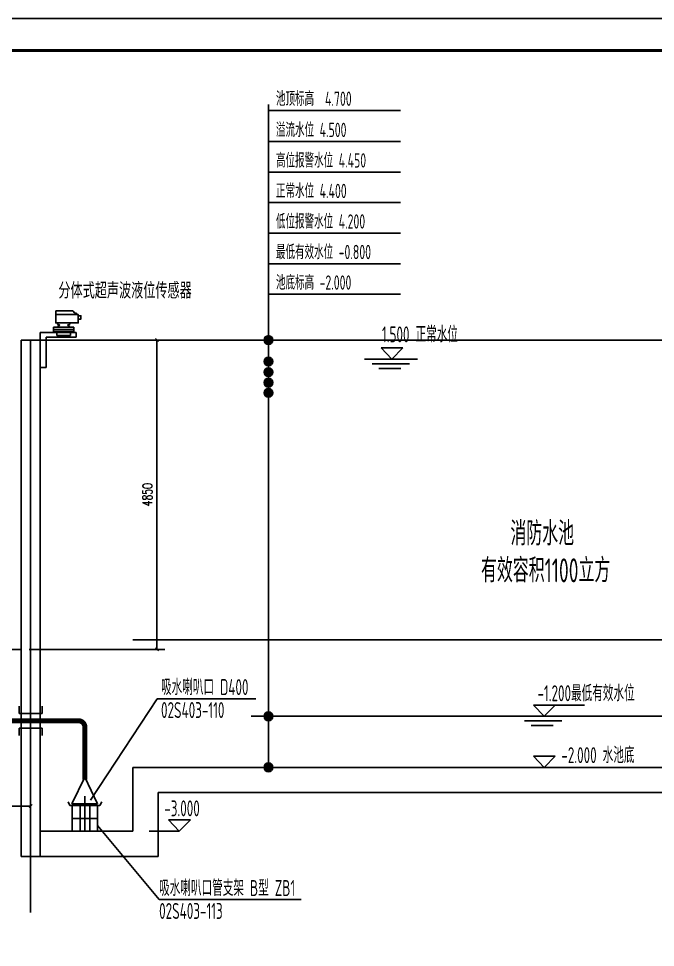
# Model space of a CAD drawing. Extents: x 84552 to 1115094, y -331058 to 102248.
# Drawn here: x 228660 to 238642, y 71072 to 85635 of the extents above; entities that cross this region are included whole.
import ezdxf

# ---------------------------------------------------------------- set-up
doc = ezdxf.new("R2010")
doc.units = 0
doc.header["$LTSCALE"] = 1000
doc.header["$MEASUREMENT"] = 0
doc.linetypes.add('CENTER', pattern=[2, 1.25, -0.25, 0.25, -0.25])
for name, color, linetype in [('DOTE', 1, 'Continuous'), ('TWT_DIM', 3, 'Continuous'), ('剖面', 253, 'Continuous'), ('测绘处中心区路网', 7, 'Continuous')]:
    doc.layers.add(name, color=color, linetype=linetype)
doc.layers.add('泡沫系统', color=4, linetype='Continuous', lineweight=80)
doc.layers.add('给水管', color=3, linetype='Continuous', lineweight=100)
doc.styles.add('_TCH_DIM_T3', font='SIMPLEX', dxfattribs={"width": 0.705882, "bigfont": 'GBCBIG'})
doc.styles.add('AHD', font='sceie.shx', dxfattribs={"width": 0.7, "bigfont": 'sceic.shx'})
doc.styles.add('sceie', font='sceie.shx', dxfattribs={"width": 0.7, "bigfont": 'sceic.shx'})
doc.dimstyles.new('_TWT_ARCH&&50', dxfattribs={"dimtxt": 148.75, "dimasz": 50, "dimexe": 125, "dimexo": 150, "dimgap": 63.125, "dimtad": 1, "dimdec": 0, "dimzin": 0, "dimdsep": 46, "dimtxsty": '_TCH_DIM_T3', "dimblk": 'ARCHTICK', "dimcen": 0.09, "dimclrt": 7, "dimazin": 2, "dimtfac": 1, "dimtdec": 0, "dimtix": 1, "dimtmove": 2, "dimatfit": 3, "dimfxl": 0, "dimtolj": 1, "dimtzin": 0, "dimarcsym": 0})
doc.dimstyles.new('副本 _TWT_ARCH&&100', dxfattribs={"dimtxt": 150, "dimasz": 50, "dimexe": 125, "dimexo": 125, "dimgap": 75, "dimtad": 1, "dimdec": 0, "dimzin": 0, "dimdsep": 46, "dimtxsty": '_TCH_DIM_T3', "dimblk": 'ARCHTICK', "dimcen": 0.09, "dimclrd": 3, "dimclre": 3, "dimclrt": 3, "dimazin": 2, "dimtfac": 1, "dimtdec": 0, "dimtix": 1, "dimtmove": 2, "dimatfit": 3, "dimfxl": 0, "dimtolj": 1, "dimtzin": 0, "dimlwd": -1, "dimarcsym": 0})

# ---------------------------------------------------------------- blocks, each defined once
blk = doc.blocks.new('tg')
at = {"color": 1, "linetype": 'CENTER', "ltscale": 0.2}
blk.add_line((156122, -72370), (156122, -71788), dxfattribs=at)
for p, q in [((156025, -71928), (155930, -71928)), ((156025, -72228), (156025, -71928)), ((156219, -72228), (156219, -71928)), ((156219, -71928), (156313, -71928)), ((156025, -72078), (155930, -72078)), ((156219, -72078), (156313, -72078)), ((155930, -72228), (156025, -72228)), ((156313, -72228), (156219, -72228))]:
    blk.add_line(p, q)
blk = doc.blocks.new('_ArchTick')
at = {"color": 0, "linetype": 'ByBlock', "const_width": 0.4}
blk.add_lwpolyline([(-0.5, -0.5), (0.5, 0.5)], dxfattribs=at)
blk = doc.blocks.new('*D842')
at = {"layer": 'Defpoints', "color": 0}
for p in [(226849, 73645), (228849, 73645), (228849, 73288)]:
    blk.add_point(p, dxfattribs=at)
at = {"layer": 'TWT_DIM', "color": 0, "lineweight": -2}
for p, q in [((226849, 73495), (226849, 73163)), ((228849, 73495), (228849, 73163)), ((226849, 73288), (228849, 73288))]:
    blk.add_line(p, q, dxfattribs=at)
at = {"layer": 'TWT_DIM', "color": 0, "lineweight": -2, "xscale": 50, "yscale": 50, "zscale": 50, "rotation": 180}
blk.add_blockref('_ArchTick', (226849, 73288), dxfattribs=at)
at = {"layer": 'TWT_DIM', "color": 0, "lineweight": -2, "xscale": 50, "yscale": 50, "zscale": 50}
blk.add_blockref('_ArchTick', (228849, 73288), dxfattribs=at)
at = {"layer": 'TWT_DIM', "color": 7, "insert": (227849, 73426), "char_height": 148.8, "attachment_point": 5, "style": '_TCH_DIM_T3'}
blk.add_mtext('\\A1;2000', dxfattribs=at)
blk = doc.blocks.new('*D1367')
at = {"color": 3, "lineweight": -2}
for p, q in [((230792, 80595), (230704, 80595)), ((228824, 75745), (230954, 75745))]:
    blk.add_line(p, q, dxfattribs=at)
at = {"color": 3}
blk.add_line((230829, 80595), (230829, 75745), dxfattribs=at)
at = {"layer": 'Defpoints', "color": 0}
for p in [(230917, 80595), (228699, 75745), (230829, 75745)]:
    blk.add_point(p, dxfattribs=at)
at = {"color": 3, "xscale": 50, "yscale": 50, "zscale": 50}
for p, rotation in [((230829, 80595), 90), ((230829, 75745), 270)]:
    blk.add_blockref('_ArchTick', p, dxfattribs=dict(at, rotation=rotation))
at = {"color": 3, "insert": (230679, 78170), "char_height": 150, "attachment_point": 5, "rotation": 90, "style": '_TCH_DIM_T3'}
blk.add_mtext('\\A1;4850', dxfattribs=at)

msp = doc.modelspace()

# ---------------------------------------------------------------- hatches: boundary and pattern name
for points in [[(232644.4, 80594.8, 1), (232507.3, 80594.8, 1)], [(232644.4, 80257, 1), (232507.3, 80257, 1)], [(232644.4, 80091.1, 1), (232507.3, 80091.1, 1)], [(232644.4, 79926.5, 1), (232507.3, 79926.5, 1)], [(232644.4, 79766.2, 1), (232507.3, 79766.2, 1)], [(232644.4, 74694.8, 1), (232507.3, 74694.8, 1)], [(232644.4, 73894.8, 1), (232507.3, 73894.8, 1)]]:
    msp.add_hatch(color=256).paths.add_polyline_path(points)

# ---------------------------------------------------------------- linework, layer by layer
at = {"color": 0}
for p, q in [((211324.5, 85634.7), (253324.5, 85634.7)), ((253324.5, 85634.7), (211324.5, 85634.7)), ((232575.8, 84285), (232575.8, 73894.8)), ((229243.6, 80994.8), (229243.6, 81050.8)), ((229243.6, 81050.8), (229508.2, 81050.8)), ((229508.2, 81050.8), (229540.2, 81017.8)), ((229540.2, 81017.8), (229570.3, 81017.8)), ((229570.3, 81017.8), (229570.3, 80994.8)), ((229305.5, 80828.4), (229268.6, 80807.1)), ((229269.5, 80862.5), (229269.5, 80841.9)), ((229269.5, 80841.9), (229305.5, 80828.4)), ((229462.5, 80841.9), (229426.6, 80828.4)), ((229426.6, 80828.4), (229463.4, 80807.1)), ((229462.5, 80862.5), (229462.5, 80841.9)), ((229563.5, 80712.4), (228999.1, 80712.4)), ((228999.1, 80712.4), (228999.1, 80394.8)), ((229208.4, 80762.3), (229523.7, 80762.3)), ((229268.6, 80807.1), (229268.6, 80796)), ((229463.4, 80807.1), (229463.4, 80796)), ((229563.5, 80640), (229563.5, 80712.4)), ((229091, 80165.2), (229091, 80640)), ((229091, 80640), (229563.5, 80640)), ((228999.1, 80165.2), (229091, 80165.2))]:
    msp.add_line(p, q, dxfattribs=at)
for p, q in [((232575.8, 84194.6), (234648.2, 84194.6)), ((232575.8, 83706.3), (234648.2, 83706.3)), ((232575.8, 83227.7), (234648.2, 83227.7)), ((232575.8, 82749), (234648.2, 82749)), ((232575.8, 82270.4), (234648.2, 82270.4)), ((232575.8, 81791.7), (234648.2, 81791.7)), ((232575.8, 81313.1), (234648.2, 81313.1)), ((228699.1, 77894.8), (228699.1, 80594.8)), ((228699.1, 80594.8), (246999.1, 80594.8)), ((228699.1, 75744.8), (226949.1, 75744.8)), ((231177, 72894.8), (230705, 72894.8))]:
    msp.add_line(p, q)
at = {"linetype": 'ByBlock'}
for p, q in [((228999.1, 80394.8), (228999.1, 72494.8)), ((228699.1, 77894.8), (228699.1, 72494.8))]:
    msp.add_line(p, q, dxfattribs=at)
at = {"ltscale": 200}
for p, q in [((234343.8, 80471.9), (234685.7, 80471.9)), ((234508.6, 80294.8), (234343.8, 80471.9)), ((234508.6, 80294.8), (234685.7, 80471.9)), ((234202.6, 80222.9), (234785.6, 80222.9)), ((234307.6, 80148.9), (234652.6, 80148.9)), ((229789.6, 73381.5), (230833.1, 74970.7)), ((230833.1, 74970.7), (232377.9, 74970.7)), ((236731.4, 74871.9), (237533.1, 74871.9)), ((236896.1, 74694.8), (236731.4, 74871.9)), ((236896.1, 74694.8), (237073.3, 74871.9)), ((236590.1, 74622.9), (237173.1, 74622.9)), ((236695.1, 74548.9), (237040.1, 74548.9)), ((236731.4, 74071.9), (237073.3, 74071.9)), ((236896.1, 73894.8), (236731.4, 74071.9)), ((236896.1, 73894.8), (237073.3, 74071.9)), ((229699.1, 73740.8), (229492.6, 73320.9)), ((229897.6, 73320.9), (229699.1, 73740.8)), ((229699.1, 72894.8), (229699.1, 73441.8)), ((229462.1, 73294.8), (229435.1, 73355.8)), ((229499.1, 73294.8), (229462.1, 73294.8)), ((229492.6, 73320.9), (229897.6, 73320.9)), ((229499.1, 73294.8), (229899.1, 73294.8)), ((229499.1, 72894.8), (229499.1, 73294.8)), ((229623.1, 73294.8), (229623.1, 72894.8)), ((229775.1, 73294.8), (229775.1, 72894.8)), ((229899.1, 72894.8), (229899.1, 73294.8)), ((229899.1, 73294.8), (229936.1, 73294.8)), ((229936.1, 73294.8), (229963.1, 73355.8)), ((229499.1, 73094.8), (229899.1, 73094.8)), ((229899.1, 72984.7), (230864.1, 71820.7)), ((231012.2, 73071.9), (231354.1, 73071.9)), ((231177, 72894.8), (231012.2, 73071.9)), ((231177, 72894.8), (231354.1, 73071.9)), ((229499.1, 72894.8), (229899.1, 72894.8)), ((230864.1, 71820.7), (233091.7, 71820.7))]:
    msp.add_line(p, q, dxfattribs=at)
at = {"color": 0, "const_width": 50}
msp.add_lwpolyline([(252824.5, 56434.7), (212574.5, 56434.7), (212574.5, 85134.7), (252824.5, 85134.7)], close=True, dxfattribs=at)
at = {"color": 0}
for points in [[(229243.6, 80994.8), (229594.9, 80994.8), (229594.9, 80862.5), (229243.6, 80862.5)], [(229594.9, 80975.2), (229637.2, 80975.2), (229637.2, 80922.9), (229594.9, 80922.9)], [(229208.4, 80796), (229523.7, 80796), (229523.7, 80728.5), (229208.4, 80728.5)], [(229261.4, 80728.5), (229473.3, 80728.5), (229473.3, 80668), (229261.4, 80668)]]:
    msp.add_lwpolyline(points, close=True, dxfattribs=at)
for centre in [(232575.8, 80594.8), (232575.8, 80594.8), (232575.8, 80257), (232575.8, 80257), (232575.8, 80091.1), (232575.8, 80091.1), (232575.8, 79926.5), (232575.8, 79926.5), (232575.8, 79766.2), (232575.8, 79766.2), (232575.8, 74694.8), (232575.8, 74694.8), (232575.8, 73894.8), (232575.8, 73894.8)]:
    msp.add_circle(centre, 68.5)
at = {"layer": 'DOTE'}
msp.add_line((228849.1, 80588.7), (228849.1, 71620.5), dxfattribs=at)
at = {"layer": '剖面'}
for p, q in [((234080.6, 80294.8), (234912.6, 80294.8)), ((230449.1, 75894.8), (246699.1, 75894.8)), ((232308.1, 74694.8), (239503.6, 74694.8)), ((236468.1, 74694.8), (237448.1, 74694.8)), ((230449.1, 72894.8), (230449.1, 73894.8)), ((230449.1, 73894.8), (246699.1, 73894.8)), ((230849.1, 72494.8), (230849.1, 73500.4)), ((230849.1, 73500.4), (246999.1, 73500.4)), ((228999.1, 72894.8), (230449.1, 72894.8)), ((228699.1, 72494.8), (230849.1, 72494.8))]:
    msp.add_line(p, q, dxfattribs=at)
at = {"layer": '泡沫系统', "lineweight": -3, "ltscale": 200, "const_width": 80, "flags": 128}
msp.add_lwpolyline([(226399.1, 74624.7), (229599.1, 74624.6, -0.414198), (229699.1, 74524.6), (229699.1, 73700.4)], format="xyb", dxfattribs=at)

# ---------------------------------------------------------------- block references
at = {"xscale": 1.199999999953434, "yscale": 1.199999999953434, "zscale": 1.2, "rotation": 90}
msp.add_blockref('tg', (142354.5, -112721.2), dxfattribs=at)

# ---------------------------------------------------------------- texts
at = {"layer": '测绘处中心区路网', "color": 7, "lineweight": -3, "style": 'AHD', "width": 0.7}
for s, p in [(' 池顶标高  4.700', (232608.5, 84265.2)), (' 溢流水位 4.500', (232608.5, 83776.9)), (' 高位报警水位 4.450', (232608.5, 83298.3)), (' 正常水位 4.400', (232608.5, 82819.6)), (' 低位报警水位 4.200', (232608.5, 82341)), (' 最低有效水位 -0.800', (232608.5, 81862.3)), (' 池底标高 -2.000', (232608.5, 81383.7))]:
    msp.add_text(s, height=225, rotation=0, dxfattribs=at).set_placement(p)
at = {"layer": '给水管', "color": 0, "lineweight": -3, "ltscale": 200, "style": 'sceie'}
for s, height, width, p in [('分体式超声波液位传感器', 250, 0.8, (229284.5, 81244.8)), ('1.500 正常水位', 250, 0.7, (234356.1, 80558.2)), ('消防水池', 375, 0.7, (236369.9, 77374)), ('有效容积1100立方', 375, 0.7, (235908.8, 76795.9)), ('吸水喇叭口 D400', 250, 0.7, (230892.6, 75028)), ('-1.200最低有效水位', 250, 0.7, (236793.7, 74931.9)), ('02S403-110', 250, 0.7, (230892.6, 74668)), ('-2.000 水池底', 250, 0.7, (237167.7, 73961.2)), ('-3.000', 250, 0.7, (230943.5, 73127.2)), ('吸水喇叭口管支架 B型 ZB1', 250, 0.7, (230863, 71878)), ('02S403-113', 250, 0.7, (230863, 71518))]:
    msp.add_text(s, height=height, dxfattribs=dict(at, width=width)).set_placement(p)

# ---------------------------------------------------------------- dimensions: what is measured, and where the dimension line sits
dim = msp.add_linear_dim(base=(230829.1, 75744.8), p1=(230917.4, 80594.8), p2=(228699.1, 75744.8), angle=90, dimstyle='副本 _TWT_ARCH&&100', override={"dimfxl": 100})
dim.commit()
dim.dimension.update_dxf_attribs({"geometry": '*D1367', "text_midpoint": (230679.1, 78169.8)})
at = {"layer": 'TWT_DIM'}
dim = msp.add_aligned_dim(p1=(226849.1, 73644.8), p2=(228849.1, 73644.8), distance=-356.7, dimstyle='_TWT_ARCH&&50', dxfattribs=at)
dim.commit()
dim.dimension.update_dxf_attribs({"geometry": '*D842', "text_midpoint": (227849.1, 73425.6)})

doc.saveas('drawing.dxf')
